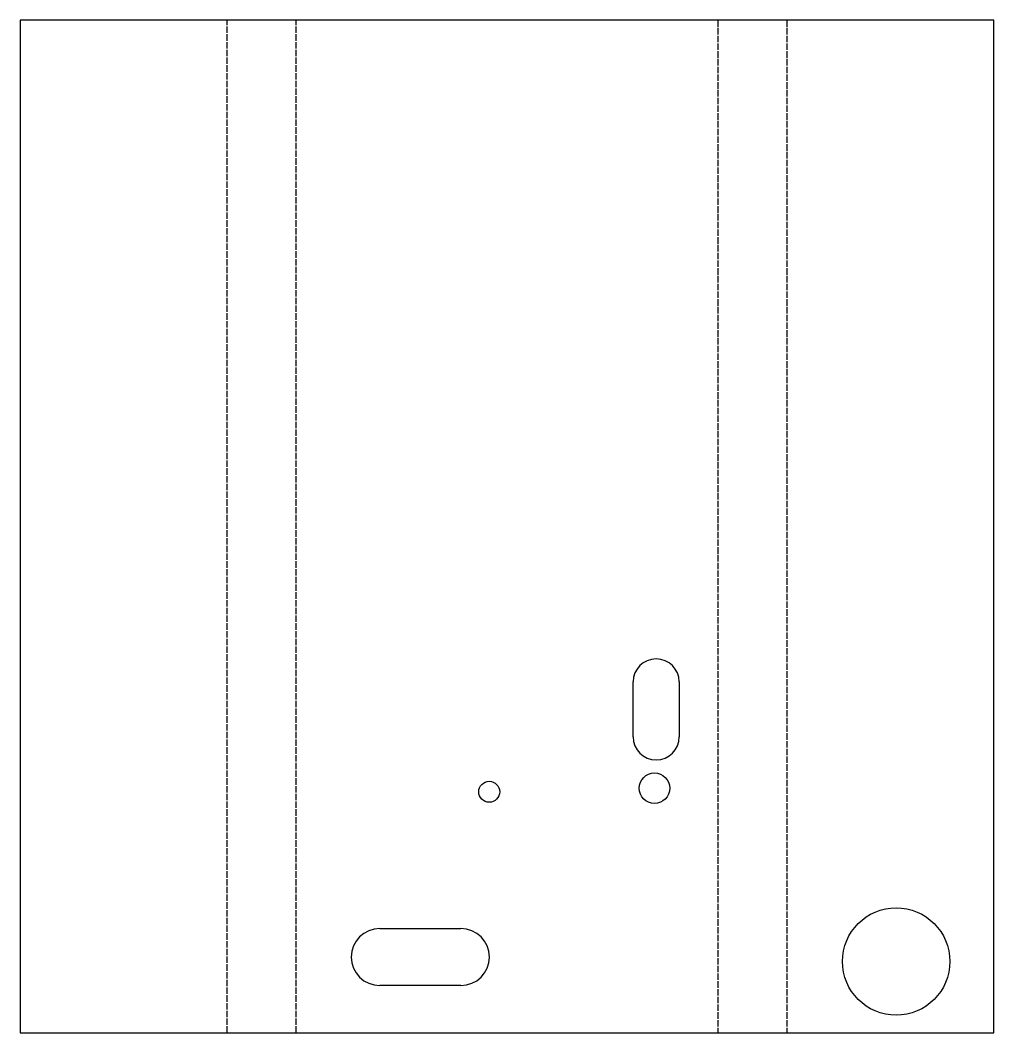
# Model space of a CAD drawing. Header units: millimetres. Extents: x -56 to 136, y 0 to 199.
import ezdxf

# ---------------------------------------------------------------- set-up
doc = ezdxf.new("R2010")
doc.units = ezdxf.units.MM
doc.linetypes.add('DASHED', pattern=[1.524, 1.27, -0.254])
doc.layers.add('BEND', color=7, linetype='Continuous')
doc.layers.add('CUT', color=7, linetype='Continuous')

msp = doc.modelspace()

# ---------------------------------------------------------------- linework, layer by layer
at = {"layer": 'BEND', "color": 1, "linetype": 'DASHED'}
for p, q in [((-14.97, 0), (-14.97, 199.1)), ((-1.41, 0), (-1.41, 199.1)), ((81.56, 199.1), (81.56, 0)), ((95.12, 199.1), (95.12, 0))]:
    msp.add_line(p, q, dxfattribs=at)
at = {"layer": 'CUT'}
for p, q in [((135.82, 199.1), (-55.67, 199.1)), ((-55.67, 199.1), (-55.67, 0)), ((135.82, 0), (135.82, 199.1)), ((64.89, 58.2), (64.89, 68.98)), ((73.96, 68.98), (73.96, 58.2)), ((15.05, 20.5), (31, 20.5)), ((31, 9.29), (15.05, 9.29)), ((-55.67, 0), (135.82, 0))]:
    msp.add_line(p, q, dxfattribs=at)
for centre, radius in [((69.08, 48.08), 3), ((36.58, 47.39), 2.06), ((116.62, 14.01), 10.56)]:
    msp.add_circle(centre, radius, dxfattribs=at)
for centre, radius, start, end in [((69.42, 68.98), 4.54, 0, 180), ((69.42, 58.2), 4.54, 180, 0), ((15.05, 14.89), 5.61, 90, -90), ((31, 14.89), 5.61, -90, 90)]:
    msp.add_arc(centre, radius, start, end, dxfattribs=at)

doc.saveas('drawing.dxf')
